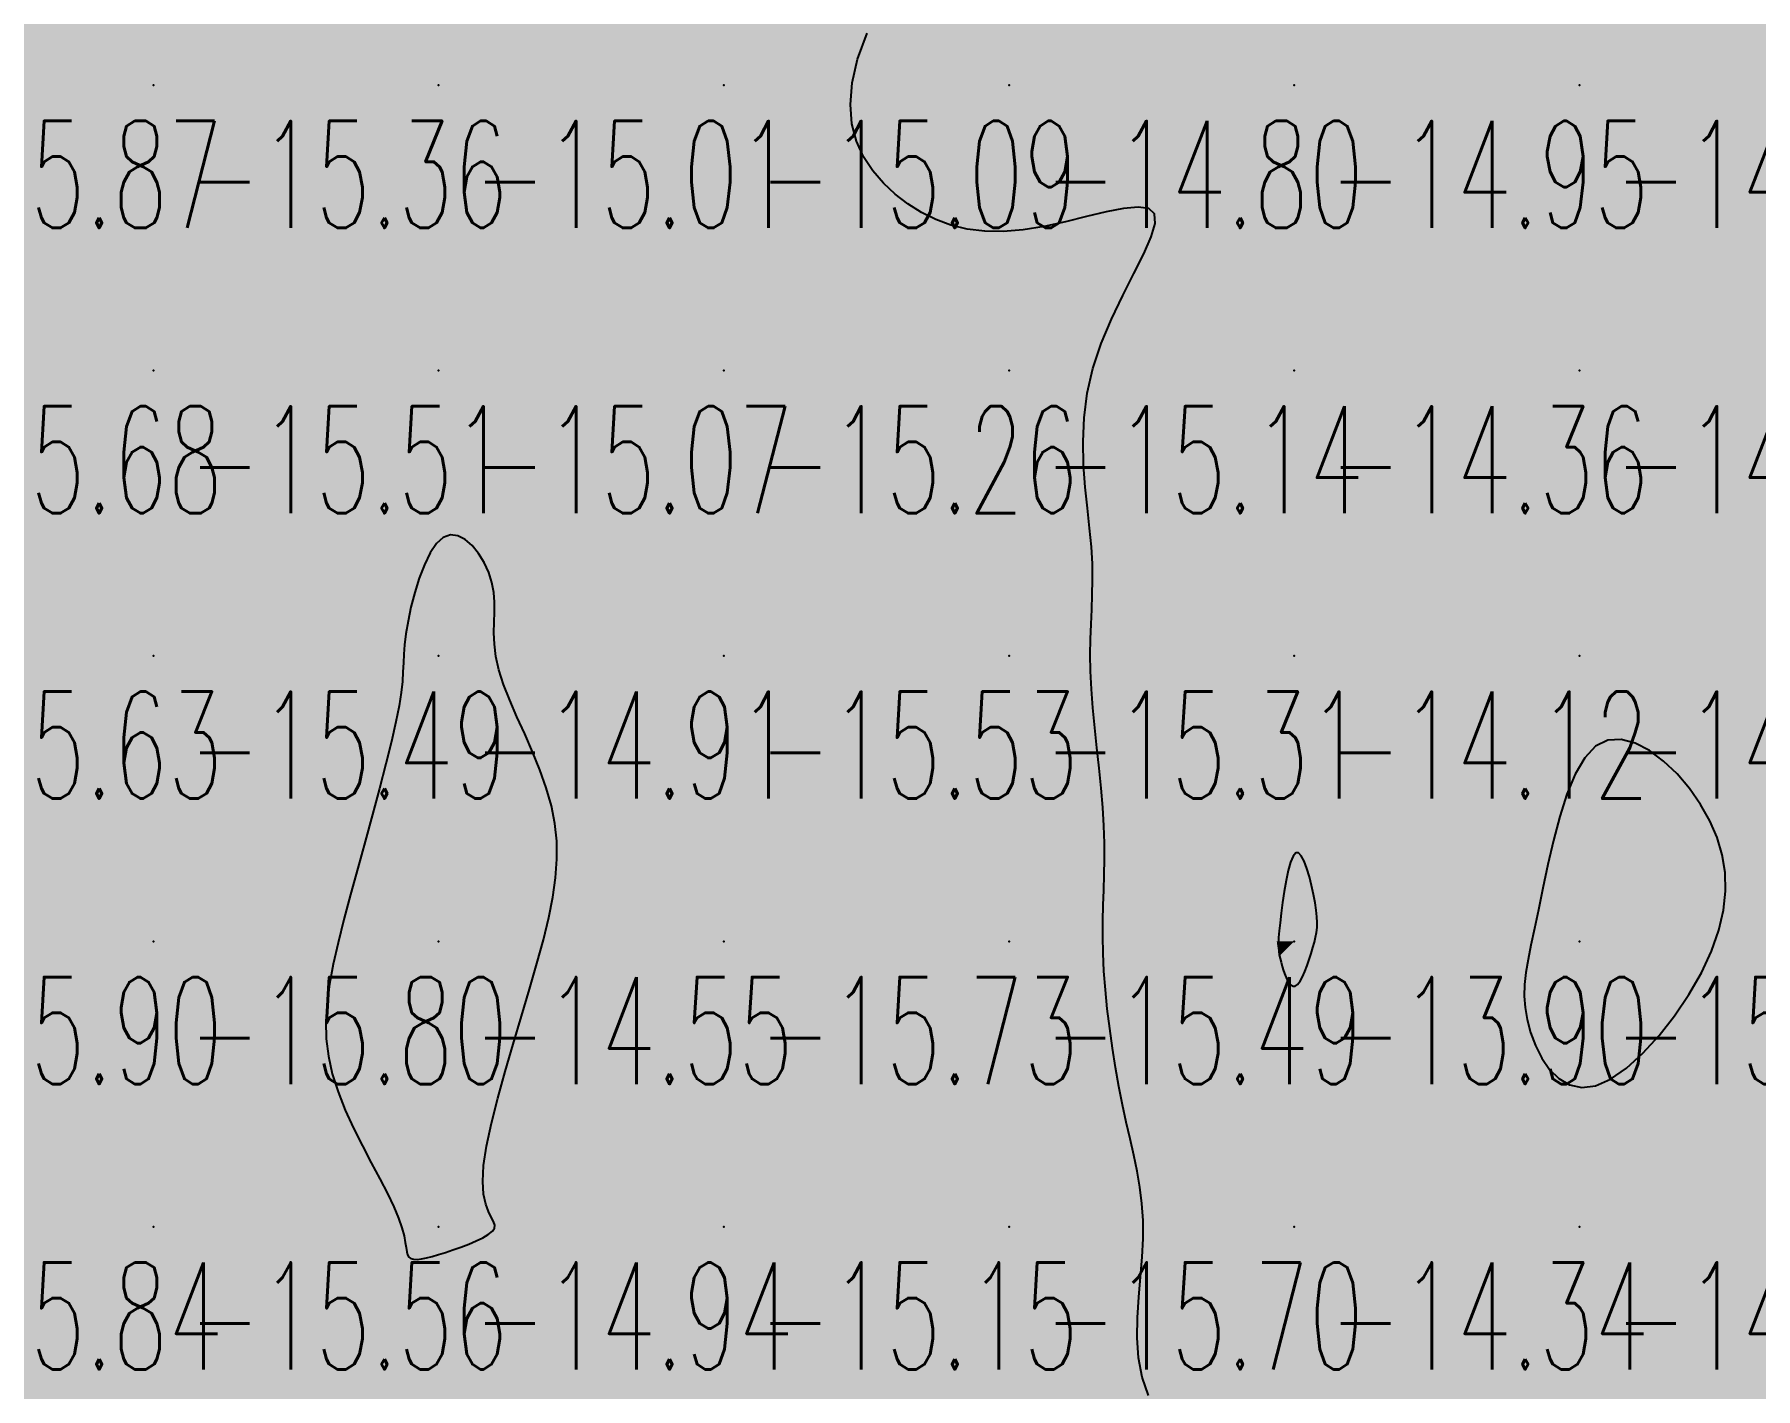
# Model space of a CAD drawing. Header units: millimetres. Extents: x 88261 to 90953, y 390274 to 392322.
# Drawn here: x 89646.1 to 89706.4, y 391011.6 to 391059 of the extents above; entities that cross this region are included whole.
import ezdxf
from ezdxf.enums import TextEntityAlignment as Align

# ---------------------------------------------------------------- set-up
doc = ezdxf.new("R2010")
doc.units = ezdxf.units.MM
doc.header["$LTSCALE"] = 25
for name, color, linetype in [('CN_03_00', 7, 'Continuous'), ('CN_04_00', 242, 'Continuous'), ('COTEAlt', 7, 'Continuous'), ('TN_COLORIAGE', 7, 'Continuous')]:
    doc.layers.add(name, color=color, linetype=linetype)
doc.styles.add('Simplex 1.0', font='Simplex.shx', dxfattribs={"width": 0.99, "height": 2.5})
doc.styles.get("Standard").update_dxf_attribs({"font": 'times.ttf'})

# ---------------------------------------------------------------- blocks, each defined once
blk = doc.blocks.new('COTE')
at = {"color": 0}
blk.add_point((0, 0), dxfattribs=at)
at = {"layer": 'COTEAlt'}
blk.add_attdef('ALT', text='', height=3.75, dxfattribs=at).set_placement((1.25, -1.25), align=Align.TOP_LEFT)

msp = doc.modelspace()

# ---------------------------------------------------------------- linework, layer by layer
at = {"layer": 'CN_03_00', "elevation": -14, "flags": 128}
msp.add_lwpolyline([(89690.366, 391025.732), (89690.45, 391025.846), (89690.534, 391026), (89690.617, 391026.184), (89690.696, 391026.388), (89690.771, 391026.603), (89690.84, 391026.817), (89690.901, 391027.021), (89690.953, 391027.208), (89690.995, 391027.381), (89691.026, 391027.55), (89691.045, 391027.721), (89691.05, 391027.902), (89691.042, 391028.101), (89691.019, 391028.326), (89690.98, 391028.584), (89690.925, 391028.877), (89690.856, 391029.191), (89690.776, 391029.505), (89690.687, 391029.797), (89690.592, 391030.048), (89690.494, 391030.236), (89690.395, 391030.342), (89690.298, 391030.343), (89690.205, 391030.228), (89690.117, 391030.012), (89690.035, 391029.718), (89689.961, 391029.369), (89689.894, 391028.988), (89689.835, 391028.599), (89689.786, 391028.224), (89689.747, 391027.887), (89689.718, 391027.605), (89689.7, 391027.374), (89689.692, 391027.184), (89689.693, 391027.025), (89689.703, 391026.888), (89689.722, 391026.763), (89689.749, 391026.639), (89689.784, 391026.508), (89689.826, 391026.362), (89689.875, 391026.208), (89689.93, 391026.056), (89689.991, 391025.916), (89690.058, 391025.798), (89690.129, 391025.71), (89690.204, 391025.665), (89690.284, 391025.67), (89690.366, 391025.732)], close=True, dxfattribs=at)
at = {"layer": 'CN_04_00', "elevation": -15, "flags": 128}
msp.add_lwpolyline([(89685.134, 391011.323), (89684.91, 391011.968), (89684.785, 391012.646), (89684.736, 391013.346), (89684.746, 391014.058), (89684.792, 391014.773), (89684.855, 391015.479), (89684.915, 391016.168), (89684.951, 391016.828), (89684.947, 391017.453), (89684.906, 391018.048), (89684.834, 391018.622), (89684.737, 391019.186), (89684.621, 391019.747), (89684.493, 391020.316), (89684.359, 391020.9), (89684.226, 391021.509), (89684.099, 391022.15), (89683.98, 391022.815), (89683.872, 391023.497), (89683.776, 391024.185), (89683.693, 391024.87), (89683.626, 391025.544), (89683.576, 391026.197), (89683.545, 391026.819), (89683.534, 391027.405), (89683.538, 391027.963), (89683.552, 391028.502), (89683.57, 391029.033), (89683.586, 391029.566), (89683.596, 391030.113), (89683.594, 391030.684), (89683.573, 391031.288), (89683.532, 391031.933), (89683.473, 391032.611), (89683.404, 391033.311), (89683.329, 391034.019), (89683.255, 391034.724), (89683.189, 391035.416), (89683.137, 391036.081), (89683.104, 391036.707), (89683.094, 391037.288), (89683.103, 391037.833), (89683.123, 391038.354), (89683.147, 391038.864), (89683.167, 391039.377), (89683.177, 391039.905), (89683.168, 391040.463), (89683.134, 391041.062), (89683.071, 391041.714), (89682.993, 391042.415), (89682.917, 391043.159), (89682.861, 391043.939), (89682.842, 391044.751), (89682.877, 391045.588), (89682.985, 391046.444), (89683.182, 391047.312), (89683.477, 391048.185), (89683.842, 391049.044), (89684.237, 391049.868), (89684.625, 391050.636), (89684.969, 391051.327), (89685.229, 391051.921), (89685.368, 391052.397), (89685.348, 391052.733), (89685.143, 391052.918), (89684.771, 391052.971), (89684.262, 391052.923), (89683.648, 391052.801), (89682.958, 391052.636), (89682.223, 391052.456), (89681.473, 391052.29), (89680.739, 391052.167), (89680.044, 391052.111), (89679.394, 391052.123), (89678.784, 391052.2), (89678.212, 391052.338), (89677.676, 391052.533), (89677.173, 391052.782), (89676.701, 391053.08), (89676.257, 391053.423), (89675.841, 391053.81), (89675.466, 391054.245), (89675.147, 391054.732), (89674.9, 391055.278), (89674.741, 391055.888), (89674.684, 391056.566), (89674.745, 391057.32), (89674.939, 391058.154), (89675.277, 391059.067)], dxfattribs=at)
for points in [[(89660.752, 391016.429), (89661.028, 391016.526), (89661.302, 391016.631), (89661.562, 391016.74), (89661.795, 391016.853), (89661.989, 391016.966), (89662.132, 391017.079), (89662.212, 391017.189), (89662.222, 391017.297), (89662.176, 391017.418), (89662.094, 391017.568), (89661.995, 391017.766), (89661.899, 391018.029), (89661.825, 391018.374), (89661.793, 391018.818), (89661.822, 391019.379), (89661.927, 391020.067), (89662.098, 391020.863), (89662.321, 391021.741), (89662.58, 391022.676), (89662.862, 391023.641), (89663.152, 391024.611), (89663.434, 391025.56), (89663.694, 391026.462), (89663.92, 391027.297), (89664.107, 391028.07), (89664.25, 391028.791), (89664.347, 391029.47), (89664.394, 391030.12), (89664.388, 391030.749), (89664.326, 391031.369), (89664.204, 391031.99), (89664.023, 391032.619), (89663.796, 391033.253), (89663.538, 391033.885), (89663.266, 391034.507), (89662.996, 391035.112), (89662.744, 391035.692), (89662.527, 391036.242), (89662.361, 391036.753), (89662.256, 391037.221), (89662.203, 391037.65), (89662.187, 391038.048), (89662.192, 391038.421), (89662.203, 391038.778), (89662.204, 391039.124), (89662.181, 391039.467), (89662.119, 391039.813), (89662.006, 391040.167), (89661.846, 391040.514), (89661.649, 391040.834), (89661.424, 391041.11), (89661.178, 391041.322), (89660.922, 391041.453), (89660.663, 391041.484), (89660.411, 391041.396), (89660.173, 391041.178), (89659.952, 391040.85), (89659.75, 391040.436), (89659.569, 391039.964), (89659.412, 391039.459), (89659.28, 391038.949), (89659.175, 391038.459), (89659.099, 391038.015), (89659.053, 391037.635), (89659.027, 391037.304), (89659.013, 391036.995), (89658.999, 391036.684), (89658.977, 391036.347), (89658.935, 391035.959), (89658.864, 391035.494), (89658.753, 391034.928), (89658.596, 391034.244), (89658.4, 391033.458), (89658.173, 391032.597), (89657.926, 391031.683), (89657.669, 391030.741), (89657.411, 391029.798), (89657.161, 391028.876), (89656.93, 391028.001), (89656.727, 391027.191), (89656.556, 391026.442), (89656.425, 391025.742), (89656.336, 391025.08), (89656.297, 391024.446), (89656.311, 391023.828), (89656.383, 391023.215), (89656.52, 391022.597), (89656.721, 391021.965), (89656.975, 391021.327), (89657.266, 391020.693), (89657.575, 391020.073), (89657.888, 391019.477), (89658.187, 391018.916), (89658.457, 391018.399), (89658.681, 391017.938), (89658.846, 391017.54), (89658.961, 391017.203), (89659.035, 391016.921), (89659.081, 391016.69), (89659.109, 391016.505), (89659.131, 391016.36), (89659.159, 391016.252), (89659.203, 391016.175), (89659.273, 391016.124), (89659.371, 391016.098), (89659.494, 391016.094), (89659.644, 391016.11), (89659.819, 391016.145), (89660.018, 391016.196), (89660.241, 391016.261), (89660.486, 391016.34), (89660.752, 391016.429)], [(89701.333, 391022.411), (89701.894, 391022.8), (89702.468, 391023.318), (89703.037, 391023.937), (89703.581, 391024.632), (89704.082, 391025.374), (89704.521, 391026.137), (89704.877, 391026.896), (89705.136, 391027.626), (89705.298, 391028.327), (89705.368, 391029), (89705.35, 391029.648), (89705.25, 391030.274), (89705.07, 391030.878), (89704.817, 391031.465), (89704.493, 391032.036), (89704.106, 391032.589), (89703.669, 391033.104), (89703.196, 391033.558), (89702.702, 391033.928), (89702.202, 391034.188), (89701.71, 391034.315), (89701.242, 391034.285), (89700.811, 391034.075), (89700.43, 391033.67), (89700.097, 391033.099), (89699.806, 391032.401), (89699.553, 391031.614), (89699.332, 391030.777), (89699.138, 391029.927), (89698.966, 391029.105), (89698.811, 391028.348), (89698.67, 391027.686), (89698.546, 391027.11), (89698.443, 391026.603), (89698.366, 391026.148), (89698.319, 391025.727), (89698.308, 391025.323), (89698.337, 391024.918), (89698.411, 391024.495), (89698.533, 391024.044), (89698.706, 391023.585), (89698.928, 391023.144), (89699.201, 391022.75), (89699.525, 391022.429), (89699.901, 391022.208), (89700.327, 391022.115), (89700.806, 391022.176), (89701.333, 391022.411)]]:
    msp.add_lwpolyline(points, close=True, dxfattribs=at)
at = {"layer": 'TN_COLORIAGE', "color": 241}
for points in [[(89640.249, 391067.239, -15.313), (89640.249, 391057.239, -15.313), (89650.249, 391067.239, -15.313)], [(89640.249, 391057.239, -15.313), (89650.249, 391057.239, -15.313), (89650.249, 391067.239, -15.313)], [(89650.249, 391057.239, -15), (89659.95, 391066.941, -15), (89650.249, 391067.239, -15), (89659.907, 391067.239, -15)], [(89670.249, 391057.239, -15), (89670.249, 391064.307, -15), (89680.249, 391067.239, -15), (89679.047, 391067.239, -15)], [(89670.249, 391057.239, -15), (89673.35, 391057.239, -15), (89680.249, 391067.239, -15), (89680.249, 391066.991, -15)], [(89650.249, 391057.239, -15), (89659.95, 391066.941, -15), (89660.249, 391057.239, -15), (89660.249, 391062.935, -15)], [(89670.249, 391057.239, -15), (89670.249, 391064.307, -15), (89660.249, 391057.239, -15), (89663.112, 391060.103, -15)], [(89663.112, 391060.103, -15.015), (89660.249, 391062.935, -15.015), (89660.249, 391057.239, -15.015)], [(89640.249, 391057.239, -15.36), (89640.249, 391047.239, -15.36), (89650.249, 391057.239, -15.36)], [(89640.249, 391047.239, -15.36), (89650.249, 391047.239, -15.36), (89650.249, 391057.239, -15.36)], [(89650.249, 391057.239, -15.015), (89650.249, 391047.239, -15.015), (89660.249, 391057.239, -15.015)], [(89650.249, 391047.239, -15.015), (89660.249, 391047.239, -15.015), (89660.249, 391057.239, -15.015)], [(89660.249, 391057.239, -15.088), (89660.249, 391047.239, -15.088), (89670.249, 391057.239, -15.088)], [(89660.249, 391047.239, -15.088), (89670.249, 391047.239, -15.088), (89670.249, 391057.239, -15.088)], [(89670.249, 391047.239, -15), (89675.985, 391052.976, -15), (89670.249, 391057.239, -15), (89673.35, 391057.239, -15)], [(89680.249, 391051.396, -15.139), (89687.45, 391054.441, -15.139), (89680.249, 391047.239, -15.139)], [(89682.04, 391047.239, -15.139), (89687.45, 391054.441, -15.139), (89680.249, 391047.239, -15.139)], [(89670.249, 391047.239, -15), (89675.985, 391052.976, -15), (89680.249, 391047.239, -15), (89680.249, 391051.396, -15)], [(89640.249, 391047.239, -15.511), (89640.249, 391037.239, -15.511), (89650.249, 391047.239, -15.511)], [(89640.249, 391037.239, -15.511), (89650.249, 391037.239, -15.511), (89650.249, 391047.239, -15.511)], [(89650.249, 391047.239, -15.067), (89650.249, 391037.239, -15.067), (89660.249, 391047.239, -15.067)], [(89650.249, 391037.239, -15), (89658.766, 391037.239, -15), (89660.249, 391047.239, -15), (89660.249, 391042.86, -15)], [(89670.249, 391047.239, -15), (89662.705, 391039.695, -15), (89660.249, 391047.239, -15), (89660.249, 391042.86, -15)], [(89670.249, 391037.239, -15), (89661.647, 391037.239, -15), (89670.249, 391047.239, -15), (89662.705, 391039.695, -15)], [(89670.249, 391047.239, -15.139), (89670.249, 391037.239, -15.139), (89680.249, 391047.239, -15.139)], [(89670.249, 391037.239, -15.139), (89680.249, 391037.239, -15.139), (89680.249, 391047.239, -15.139)], [(89680.249, 391037.239, -15), (89683.483, 391040.474, -15), (89680.249, 391047.239, -15), (89682.04, 391047.239, -15)], [(89682.83, 391037.239, -15.305), (89683.483, 391040.474, -15.305), (89680.249, 391037.239, -15.305)], [(89640.249, 391037.239, -15.493), (89640.249, 391027.239, -15.493), (89650.249, 391037.239, -15.493)], [(89640.249, 391027.239, -15.493), (89650.249, 391027.239, -15.493), (89650.249, 391037.239, -15.493)], [(89650.249, 391027.239, -15), (89659.281, 391036.272, -15), (89650.249, 391037.239, -15), (89658.766, 391037.239, -15)], [(89664.874, 391031.865, -15.528), (89661.647, 391037.239, -15.528), (89670.249, 391037.239, -15.528)], [(89670.249, 391027.239, -15), (89664.084, 391027.239, -15), (89670.249, 391037.239, -15), (89664.874, 391031.865, -15)], [(89670.249, 391037.239, -15.305), (89670.249, 391027.239, -15.305), (89680.249, 391037.239, -15.305)], [(89670.249, 391027.239, -15.305), (89680.249, 391027.239, -15.305), (89680.249, 391037.239, -15.305)], [(89680.249, 391027.239, -15), (89683.822, 391030.812, -15), (89680.249, 391037.239, -15), (89682.83, 391037.239, -15)], [(89656.629, 391027.239, -15.8), (89659.281, 391036.272, -15.8), (89650.249, 391027.239, -15.8)], [(89698.684, 391027.239, -15.204), (89700.249, 391036.257, -15.204), (89700.249, 391027.239, -15.204)], [(89705.189, 391032.179, -15.204), (89700.249, 391036.257, -15.204), (89700.249, 391027.239, -15.204)], [(89705.189, 391032.179, -15.204), (89705.956, 391027.239, -15.204), (89700.249, 391027.239, -15.204)], [(89683.324, 391027.239, -15.488), (89683.822, 391030.812, -15.488), (89680.249, 391027.239, -15.488)], [(89640.249, 391027.239, -15.8), (89640.249, 391017.239, -15.8), (89650.249, 391027.239, -15.8)], [(89640.249, 391017.239, -15.8), (89650.249, 391017.239, -15.8), (89650.249, 391027.239, -15.8)], [(89650.249, 391027.239, -15), (89656.629, 391027.239, -15), (89650.249, 391017.239, -15), (89655.785, 391022.776, -15)], [(89664.084, 391027.239, -15.73), (89660.958, 391017.949, -15.73), (89670.249, 391027.239, -15.73)], [(89670.249, 391027.239, -15), (89660.958, 391017.949, -15), (89670.249, 391017.239, -15), (89663.017, 391017.239, -15)], [(89670.249, 391027.239, -15.488), (89670.249, 391017.239, -15.488), (89680.249, 391027.239, -15.488)], [(89670.249, 391017.239, -15.488), (89680.249, 391017.239, -15.488), (89680.249, 391027.239, -15.488)], [(89680.249, 391017.239, -15), (89684.154, 391021.144, -15), (89680.249, 391027.239, -15), (89683.324, 391027.239, -15)], [(89698.684, 391027.239, -15.204), (89697.883, 391024.874, -15.204), (89700.249, 391027.239, -15.204)], [(89697.883, 391024.874, -15.204), (89700.249, 391020.236, -15.204), (89700.249, 391027.239, -15.204)], [(89705.956, 391027.239, -15.204), (89700.249, 391020.236, -15.204), (89700.249, 391027.239, -15.204)], [(89655.785, 391022.776, -15.563), (89659.348, 391017.239, -15.563), (89650.249, 391017.239, -15.563)], [(89684.154, 391021.144, -15.703), (89685.419, 391017.239, -15.703), (89680.249, 391017.239, -15.703)], [(89640.249, 391017.239, -15.563), (89640.249, 391007.239, -15.563), (89650.249, 391017.239, -15.563)], [(89640.249, 391007.239, -15.563), (89650.249, 391007.239, -15.563), (89650.249, 391017.239, -15.563)], [(89650.249, 391017.239, -15), (89659.348, 391017.239, -15), (89650.249, 391007.239, -15), (89658.905, 391015.896, -15)], [(89660.249, 391007.239, -15), (89660.249, 391016.226, -15), (89670.249, 391017.239, -15), (89663.017, 391017.239, -15)], [(89660.249, 391007.239, -15.146), (89670.249, 391007.239, -15.146), (89670.249, 391017.239, -15.146)], [(89670.249, 391017.239, -15.703), (89670.249, 391007.239, -15.703), (89680.249, 391017.239, -15.703)], [(89670.249, 391007.239, -15.703), (89680.249, 391007.239, -15.703), (89680.249, 391017.239, -15.703)], [(89680.249, 391017.239, -15), (89685.419, 391017.239, -15), (89680.249, 391007.239, -15), (89683.875, 391010.865, -15)], [(89660.249, 391007.239, -15), (89660.249, 391016.226, -15), (89650.249, 391007.239, -15), (89658.905, 391015.896, -15)]]:
    msp.add_solid(points, dxfattribs=at)
at = {"layer": 'TN_COLORIAGE', "color": 231}
for points in [[(89690.249, 391061.259, -14.332), (89691.324, 391067.239, -14.332), (89690.249, 391057.239, -14.332), (89700.249, 391067.239, -14.332)], [(89690.249, 391057.239, -14.332), (89700.249, 391057.239, -14.332), (89700.249, 391067.239, -14.332)], [(89700.249, 391067.239, -14.403), (89700.249, 391057.239, -14.403), (89710.249, 391067.239, -14.403)], [(89700.249, 391057.239, -14), (89706.988, 391057.239, -14), (89710.249, 391067.239, -14), (89710.249, 391061.609, -14)], [(89680.249, 391066.991, -14.804), (89673.35, 391057.239, -14.804), (89680.249, 391057.239, -14.804)], [(89680.249, 391066.991, -14.804), (89687.335, 391064.326, -14.804), (89680.249, 391057.239, -14.804)], [(89690.249, 391061.259, -14.804), (89687.335, 391064.326, -14.804), (89690.249, 391057.239, -14.804), (89680.249, 391057.239, -14.804)], [(89673.35, 391057.239, -14.804), (89675.985, 391052.976, -14.804), (89680.249, 391057.239, -14.804)], [(89680.249, 391051.396, -14.804), (89675.985, 391052.976, -14.804), (89680.249, 391057.239, -14.804)], [(89687.45, 391054.441, -14.804), (89680.249, 391051.396, -14.804), (89690.249, 391057.239, -14.804), (89680.249, 391057.239, -14.804)], [(89687.45, 391054.441, -14.362), (89682.04, 391047.239, -14.362), (89690.249, 391057.239, -14.362), (89690.249, 391047.239, -14.362)], [(89690.249, 391057.239, -14.647), (89690.249, 391047.239, -14.647), (89700.249, 391057.239, -14.647)], [(89690.249, 391047.239, -14.647), (89700.249, 391047.239, -14.647), (89700.249, 391057.239, -14.647)], [(89700.249, 391057.239, -14), (89706.988, 391057.239, -14), (89700.249, 391047.239, -14), (89706.885, 391053.876, -14)], [(89710.249, 391047.239, -14), (89710.249, 391054.012, -14), (89700.249, 391047.239, -14), (89706.885, 391053.876, -14)], [(89682.04, 391047.239, -14.362), (89683.483, 391040.474, -14.362), (89690.249, 391047.239, -14.362)], [(89683.483, 391040.474, -14.123), (89682.83, 391037.239, -14.123), (89690.249, 391047.239, -14.123), (89690.249, 391037.239, -14.123)], [(89690.249, 391047.239, -14.617), (89690.249, 391037.239, -14.617), (89700.249, 391047.239, -14.617)], [(89690.249, 391037.239, -14.617), (89700.249, 391037.239, -14.617), (89700.249, 391047.239, -14.617)], [(89700.249, 391047.239, -14.657), (89700.249, 391037.239, -14.657), (89710.249, 391047.239, -14.657)], [(89700.249, 391037.239, -14.657), (89710.249, 391037.239, -14.657), (89710.249, 391047.239, -14.657)], [(89660.249, 391042.86, -14.914), (89658.766, 391037.239, -14.914), (89660.249, 391037.239, -14.914)], [(89660.249, 391042.86, -14.914), (89662.705, 391039.695, -14.914), (89660.249, 391037.239, -14.914)], [(89662.705, 391039.695, -14.914), (89661.647, 391037.239, -14.914), (89660.249, 391037.239, -14.914)], [(89659.281, 391036.272, -14.546), (89656.629, 391027.239, -14.546), (89660.249, 391037.239, -14.546), (89660.249, 391027.239, -14.546)], [(89658.766, 391037.239, -14.914), (89659.281, 391036.272, -14.914), (89660.249, 391037.239, -14.914)], [(89661.647, 391037.239, -14.546), (89664.874, 391031.865, -14.546), (89660.249, 391037.239, -14.546), (89660.249, 391027.239, -14.546)], [(89682.83, 391037.239, -14.123), (89683.822, 391030.812, -14.123), (89690.249, 391037.239, -14.123)], [(89683.822, 391030.812, -14), (89683.324, 391027.239, -14), (89690.249, 391037.239, -14), (89689.632, 391027.239, -14)], [(89689.632, 391027.239, -14.123), (89690.249, 391031.668, -14.123), (89690.249, 391037.239, -14.123)], [(89700.249, 391037.239, -14), (89691.158, 391028.149, -14), (89690.249, 391037.239, -14), (89690.249, 391031.668, -14)], [(89700.249, 391036.257, -14), (89698.684, 391027.239, -14), (89700.249, 391037.239, -14), (89691, 391027.239, -14)], [(89691, 391027.239, -14.978), (89691.158, 391028.149, -14.978), (89700.249, 391037.239, -14.978)], [(89700.249, 391036.257, -14.791), (89705.189, 391032.179, -14.791), (89700.249, 391037.239, -14.791), (89710.249, 391037.239, -14.791)], [(89705.956, 391027.239, -14.791), (89705.189, 391032.179, -14.791), (89710.249, 391027.239, -14.791), (89710.249, 391037.239, -14.791)], [(89664.874, 391031.865, -14.546), (89664.084, 391027.239, -14.546), (89660.249, 391027.239, -14.546)], [(89655.785, 391022.776, -14.546), (89656.629, 391027.239, -14.546), (89660.249, 391027.239, -14.546)], [(89659.348, 391017.239, -14.546), (89655.785, 391022.776, -14.546), (89660.249, 391017.239, -14.546), (89660.249, 391027.239, -14.546)], [(89660.958, 391017.949, -14.546), (89664.084, 391027.239, -14.546), (89660.249, 391017.239, -14.546), (89660.249, 391027.239, -14.546)], [(89683.324, 391027.239, -14), (89684.154, 391021.144, -14), (89689.632, 391027.239, -14), (89689.706, 391026.696, -14)], [(89697.883, 391024.874, -14), (89698.684, 391027.239, -14), (89690.249, 391017.239, -14), (89691, 391027.239, -14)], [(89691, 391027.239, -14.343), (89690.249, 391025.021, -14.343), (89690.249, 391017.239, -14.343)], [(89700.249, 391020.236, -14.847), (89705.956, 391027.239, -14.847), (89700.249, 391017.239, -14.847), (89710.249, 391027.239, -14.847)], [(89700.249, 391017.239, -14.847), (89710.249, 391017.239, -14.847), (89710.249, 391027.239, -14.847)], [(89685.419, 391017.239, -14), (89684.154, 391021.144, -14), (89690.249, 391017.239, -14), (89689.706, 391026.696, -14)], [(89689.706, 391026.696, -14.343), (89690.249, 391025.021, -14.343), (89690.249, 391017.239, -14.343)], [(89700.249, 391020.236, -14.343), (89697.883, 391024.874, -14.343), (89700.249, 391017.239, -14.343), (89690.249, 391017.239, -14.343)], [(89663.017, 391017.239, -14.944), (89660.958, 391017.949, -14.944), (89660.249, 391017.239, -14.944)], [(89658.905, 391015.896, -14.944), (89659.348, 391017.239, -14.944), (89660.249, 391017.239, -14.944)], [(89658.905, 391015.896, -14.944), (89660.249, 391016.226, -14.944), (89660.249, 391017.239, -14.944)], [(89663.017, 391017.239, -14.944), (89660.249, 391016.226, -14.944), (89660.249, 391017.239, -14.944)], [(89683.875, 391010.865, -14.343), (89685.419, 391017.239, -14.343), (89690.249, 391017.239, -14.343)], [(89689.883, 391007.239, -14.343), (89683.875, 391010.865, -14.343), (89690.249, 391007.239, -14.343), (89690.249, 391017.239, -14.343)], [(89690.249, 391017.239, -14.913), (89690.249, 391007.239, -14.913), (89700.249, 391017.239, -14.913)], [(89690.249, 391007.239, -14.913), (89700.249, 391007.239, -14.913), (89700.249, 391017.239, -14.913)], [(89700.249, 391017.239, -14.985), (89700.249, 391007.239, -14.985), (89710.249, 391017.239, -14.985)], [(89700.249, 391007.239, -14.985), (89710.249, 391007.239, -14.985), (89710.249, 391017.239, -14.985)]]:
    msp.add_solid(points, dxfattribs=at)
at = {"layer": 'TN_COLORIAGE', "color": 221}
for points in [[(89690.249, 391031.668, -13.902), (89689.632, 391027.239, -13.902), (89690.249, 391027.239, -13.902)], [(89690.249, 391031.668, -13.902), (89691.158, 391028.149, -13.902), (89690.249, 391027.239, -13.902)], [(89691.158, 391028.149, -13.902), (89691, 391027.239, -13.902), (89690.249, 391027.239, -13.902)], [(89689.632, 391027.239, -13.902), (89689.706, 391026.696, -13.902), (89690.249, 391027.239, -13.902)], [(89690.249, 391025.021, -13.902), (89689.706, 391026.696, -13.902), (89690.249, 391027.239, -13.902)], [(89690.249, 391025.021, -13.902), (89691, 391027.239, -13.902), (89690.249, 391027.239, -13.902)]]:
    msp.add_solid(points, dxfattribs=at)

# ---------------------------------------------------------------- block references
at = {"layer": 'COTEAlt'}
ref = msp.add_blockref('COTE', (89640.249, 391057.239), dxfattribs=at)
ref.add_attrib('ALT', '-15.87', dxfattribs={"height": 3.75, "style": 'Simplex 1.0', "width": 0.6}).set_placement((89641.499, 391055.989), align=Align.TOP_LEFT)
ref = msp.add_blockref('COTE', (89650.249, 391057.239), dxfattribs=at)
ref.add_attrib('ALT', '-15.36', dxfattribs={"height": 3.75, "style": 'Simplex 1.0', "width": 0.6}).set_placement((89651.499, 391055.989), align=Align.TOP_LEFT)
ref = msp.add_blockref('COTE', (89660.249, 391057.239), dxfattribs=at)
ref.add_attrib('ALT', '-15.01', dxfattribs={"height": 3.75, "style": 'Simplex 1.0', "width": 0.6}).set_placement((89661.499, 391055.989), align=Align.TOP_LEFT)
ref = msp.add_blockref('COTE', (89670.249, 391057.239), dxfattribs=at)
ref.add_attrib('ALT', '-15.09', dxfattribs={"height": 3.75, "style": 'Simplex 1.0', "width": 0.6}).set_placement((89671.499, 391055.989), align=Align.TOP_LEFT)
ref = msp.add_blockref('COTE', (89680.249, 391057.239), dxfattribs=at)
ref.add_attrib('ALT', '-14.80', dxfattribs={"height": 3.75, "style": 'Simplex 1.0', "width": 0.6}).set_placement((89681.499, 391055.989), align=Align.TOP_LEFT)
ref = msp.add_blockref('COTE', (89690.249, 391057.239), dxfattribs=at)
ref.add_attrib('ALT', '-14.95', dxfattribs={"height": 3.75, "style": 'Simplex 1.0', "width": 0.6}).set_placement((89691.499, 391055.989), align=Align.TOP_LEFT)
ref = msp.add_blockref('COTE', (89700.249, 391057.239), dxfattribs=at)
ref.add_attrib('ALT', '-14.65', dxfattribs={"height": 3.75, "style": 'Simplex 1.0', "width": 0.6}).set_placement((89701.499, 391055.989), align=Align.TOP_LEFT)
ref = msp.add_blockref('COTE', (89640.249, 391047.239), dxfattribs=at)
ref.add_attrib('ALT', '-15.68', dxfattribs={"height": 3.75, "style": 'Simplex 1.0', "width": 0.6}).set_placement((89641.499, 391045.989), align=Align.TOP_LEFT)
ref = msp.add_blockref('COTE', (89650.249, 391047.239), dxfattribs=at)
ref.add_attrib('ALT', '-15.51', dxfattribs={"height": 3.75, "style": 'Simplex 1.0', "width": 0.6}).set_placement((89651.499, 391045.989), align=Align.TOP_LEFT)
ref = msp.add_blockref('COTE', (89660.249, 391047.239), dxfattribs=at)
ref.add_attrib('ALT', '-15.07', dxfattribs={"height": 3.75, "style": 'Simplex 1.0', "width": 0.6}).set_placement((89661.499, 391045.989), align=Align.TOP_LEFT)
ref = msp.add_blockref('COTE', (89670.249, 391047.239), dxfattribs=at)
ref.add_attrib('ALT', '-15.26', dxfattribs={"height": 3.75, "style": 'Simplex 1.0', "width": 0.6}).set_placement((89671.499, 391045.989), align=Align.TOP_LEFT)
ref = msp.add_blockref('COTE', (89680.249, 391047.239), dxfattribs=at)
ref.add_attrib('ALT', '-15.14', dxfattribs={"height": 3.75, "style": 'Simplex 1.0', "width": 0.6}).set_placement((89681.499, 391045.989), align=Align.TOP_LEFT)
ref = msp.add_blockref('COTE', (89690.249, 391047.239), dxfattribs=at)
ref.add_attrib('ALT', '-14.36', dxfattribs={"height": 3.75, "style": 'Simplex 1.0', "width": 0.6}).set_placement((89691.499, 391045.989), align=Align.TOP_LEFT)
ref = msp.add_blockref('COTE', (89700.249, 391047.239), dxfattribs=at)
ref.add_attrib('ALT', '-14.62', dxfattribs={"height": 3.75, "style": 'Simplex 1.0', "width": 0.6}).set_placement((89701.499, 391045.989), align=Align.TOP_LEFT)
ref = msp.add_blockref('COTE', (89640.249, 391037.239), dxfattribs=at)
ref.add_attrib('ALT', '-15.63', dxfattribs={"height": 3.75, "style": 'Simplex 1.0', "width": 0.6}).set_placement((89641.499, 391035.989), align=Align.TOP_LEFT)
ref = msp.add_blockref('COTE', (89650.249, 391037.239), dxfattribs=at)
ref.add_attrib('ALT', '-15.49', dxfattribs={"height": 3.75, "style": 'Simplex 1.0', "width": 0.6}).set_placement((89651.499, 391035.989), align=Align.TOP_LEFT)
ref = msp.add_blockref('COTE', (89660.249, 391037.239), dxfattribs=at)
ref.add_attrib('ALT', '-14.91', dxfattribs={"height": 3.75, "style": 'Simplex 1.0', "width": 0.6}).set_placement((89661.499, 391035.989), align=Align.TOP_LEFT)
ref = msp.add_blockref('COTE', (89670.249, 391037.239), dxfattribs=at)
ref.add_attrib('ALT', '-15.53', dxfattribs={"height": 3.75, "style": 'Simplex 1.0', "width": 0.6}).set_placement((89671.499, 391035.989), align=Align.TOP_LEFT)
ref = msp.add_blockref('COTE', (89680.249, 391037.239), dxfattribs=at)
ref.add_attrib('ALT', '-15.31', dxfattribs={"height": 3.75, "style": 'Simplex 1.0', "width": 0.6}).set_placement((89681.499, 391035.989), align=Align.TOP_LEFT)
ref = msp.add_blockref('COTE', (89690.249, 391037.239), dxfattribs=at)
ref.add_attrib('ALT', '-14.12', dxfattribs={"height": 3.75, "style": 'Simplex 1.0', "width": 0.6}).set_placement((89691.499, 391035.989), align=Align.TOP_LEFT)
ref = msp.add_blockref('COTE', (89700.249, 391037.239), dxfattribs=at)
ref.add_attrib('ALT', '-14.98', dxfattribs={"height": 3.75, "style": 'Simplex 1.0', "width": 0.6}).set_placement((89701.499, 391035.989), align=Align.TOP_LEFT)
ref = msp.add_blockref('COTE', (89640.249, 391027.239), dxfattribs=at)
ref.add_attrib('ALT', '-15.90', dxfattribs={"height": 3.75, "style": 'Simplex 1.0', "width": 0.6}).set_placement((89641.499, 391025.989), align=Align.TOP_LEFT)
ref = msp.add_blockref('COTE', (89650.249, 391027.239), dxfattribs=at)
ref.add_attrib('ALT', '-15.80', dxfattribs={"height": 3.75, "style": 'Simplex 1.0', "width": 0.6}).set_placement((89651.499, 391025.989), align=Align.TOP_LEFT)
ref = msp.add_blockref('COTE', (89660.249, 391027.239), dxfattribs=at)
ref.add_attrib('ALT', '-14.55', dxfattribs={"height": 3.75, "style": 'Simplex 1.0', "width": 0.6}).set_placement((89661.499, 391025.989), align=Align.TOP_LEFT)
ref = msp.add_blockref('COTE', (89670.249, 391027.239), dxfattribs=at)
ref.add_attrib('ALT', '-15.73', dxfattribs={"height": 3.75, "style": 'Simplex 1.0', "width": 0.6}).set_placement((89671.499, 391025.989), align=Align.TOP_LEFT)
ref = msp.add_blockref('COTE', (89680.249, 391027.239), dxfattribs=at)
ref.add_attrib('ALT', '-15.49', dxfattribs={"height": 3.75, "style": 'Simplex 1.0', "width": 0.6}).set_placement((89681.499, 391025.989), align=Align.TOP_LEFT)
ref = msp.add_blockref('COTE', (89690.249, 391027.239), dxfattribs=at)
ref.add_attrib('ALT', '-13.90', dxfattribs={"height": 3.75, "style": 'Simplex 1.0', "width": 0.6}).set_placement((89691.499, 391025.989), align=Align.TOP_LEFT)
ref = msp.add_blockref('COTE', (89700.249, 391027.239), dxfattribs=at)
ref.add_attrib('ALT', '-15.20', dxfattribs={"height": 3.75, "style": 'Simplex 1.0', "width": 0.6}).set_placement((89701.499, 391025.989), align=Align.TOP_LEFT)
ref = msp.add_blockref('COTE', (89640.249, 391017.239), dxfattribs=at)
ref.add_attrib('ALT', '-15.84', dxfattribs={"height": 3.75, "style": 'Simplex 1.0', "width": 0.6}).set_placement((89641.499, 391015.989), align=Align.TOP_LEFT)
ref = msp.add_blockref('COTE', (89650.249, 391017.239), dxfattribs=at)
ref.add_attrib('ALT', '-15.56', dxfattribs={"height": 3.75, "style": 'Simplex 1.0', "width": 0.6}).set_placement((89651.499, 391015.989), align=Align.TOP_LEFT)
ref = msp.add_blockref('COTE', (89660.249, 391017.239), dxfattribs=at)
ref.add_attrib('ALT', '-14.94', dxfattribs={"height": 3.75, "style": 'Simplex 1.0', "width": 0.6}).set_placement((89661.499, 391015.989), align=Align.TOP_LEFT)
ref = msp.add_blockref('COTE', (89670.249, 391017.239), dxfattribs=at)
ref.add_attrib('ALT', '-15.15', dxfattribs={"height": 3.75, "style": 'Simplex 1.0', "width": 0.6}).set_placement((89671.499, 391015.989), align=Align.TOP_LEFT)
ref = msp.add_blockref('COTE', (89680.249, 391017.239), dxfattribs=at)
ref.add_attrib('ALT', '-15.70', dxfattribs={"height": 3.75, "style": 'Simplex 1.0', "width": 0.6}).set_placement((89681.499, 391015.989), align=Align.TOP_LEFT)
ref = msp.add_blockref('COTE', (89690.249, 391017.239), dxfattribs=at)
ref.add_attrib('ALT', '-14.34', dxfattribs={"height": 3.75, "style": 'Simplex 1.0', "width": 0.6}).set_placement((89691.499, 391015.989), align=Align.TOP_LEFT)
ref = msp.add_blockref('COTE', (89700.249, 391017.239), dxfattribs=at)
ref.add_attrib('ALT', '-14.91', dxfattribs={"height": 3.75, "style": 'Simplex 1.0', "width": 0.6}).set_placement((89701.499, 391015.989), align=Align.TOP_LEFT)

doc.saveas('drawing.dxf')
